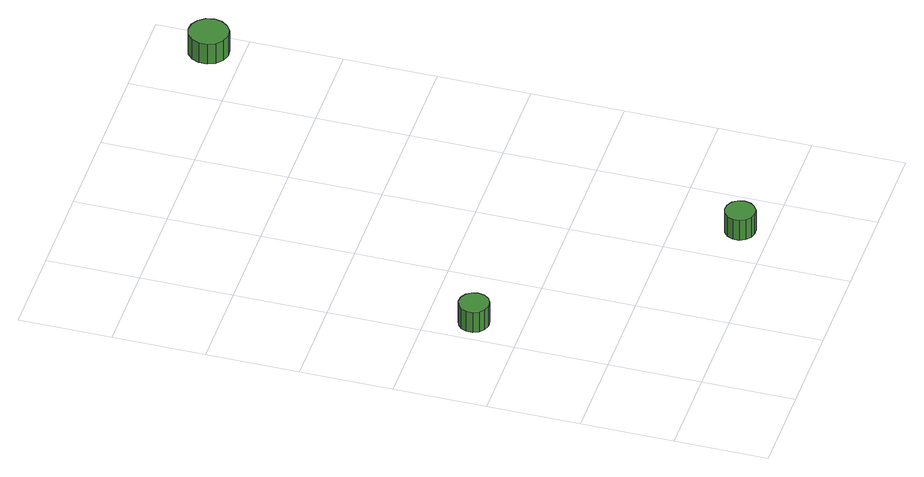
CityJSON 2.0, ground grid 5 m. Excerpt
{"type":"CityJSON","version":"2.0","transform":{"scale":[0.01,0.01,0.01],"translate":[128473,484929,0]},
"CityObjects":{
"tree1":{"type":"SolitaryVegetationObject","attributes":{"function":"something"},"geometry":[{"type":"MultiSurface","lod":"1","boundaries":[[[0,1,2,3,4,5,6,7,8,9,10,11,12,13,14]],[[15,16,17,18,19,20,21,22,23,24,25,26,27,28,29]],[[0,29,28,1]],[[1,28,27,2]],[[2,27,26,3]],[[3,26,25,4]],[[4,25,24,5]],[[5,24,23,6]],[[6,23,22,7]],[[7,22,21,8]],[[8,21,20,9]],[[9,20,19,10]],[[10,19,18,11]],[[11,18,17,12]],[[12,17,16,13]],[[13,16,15,14]],[[14,15,29,0]]]}]},
"tree2":{"type":"SolitaryVegetationObject","attributes":{"function":"something"},"geometry":[{"type":"MultiSurface","lod":"1","boundaries":[[[30,31,32,33,34,35,36,37,38,39,40,41,42,43,44]],[[45,46,47,48,49,50,51,52,53,54,55,56,57,58,59]],[[30,59,58,31]],[[31,58,57,32]],[[32,57,56,33]],[[33,56,55,34]],[[34,55,54,35]],[[35,54,53,36]],[[36,53,52,37]],[[37,52,51,38]],[[38,51,50,39]],[[39,50,49,40]],[[40,49,48,41]],[[41,48,47,42]],[[42,47,46,43]],[[43,46,45,44]],[[44,45,59,30]]]}]},
"tree3":{"type":"SolitaryVegetationObject","attributes":{"function":"something"},"geometry":[{"type":"MultiSurface","lod":"1","boundaries":[[[60,61,62,63,64,65,66,67,68,69,70,71,72,73,74]],[[75,76,77,78,79,80,81,82,83,84,85,86,87,88,89]],[[60,89,88,61]],[[61,88,87,62]],[[62,87,86,63]],[[63,86,85,64]],[[64,85,84,65]],[[65,84,83,66]],[[66,83,82,67]],[[67,82,81,68]],[[68,81,80,69]],[[69,80,79,70]],[[70,79,78,71]],[[71,78,77,72]],[[72,77,76,73]],[[73,76,75,74]],[[74,75,89,60]]]}]}
},
"vertices":[
[214,1255,166],[207,1288,166],[187,1315,166],[157,1332,166],[124,1336,166],[91,1325,166],[66,1303,166],[52,1272,166],[52,1238,166],[66,1207,166],[91,1184,166],[124,1174,166],[157,1177,166],[187,1194,166],[207,1222,166],[207,1222,37],[187,1194,37],[157,1177,37],[124,1174,37],[91,1184,37],[66,1207,37],[52,1238,37],[52,1272,37],[66,1303,37],[91,1325,37],[124,1336,37],[157,1332,37],[187,1315,37],[207,1288,37],[214,1255,37],
[1318,158,164],[1311,192,164],[1291,219,164],[1262,236,164],[1228,239,164],[1196,229,164],[1171,206,164],[1157,175,164],[1157,141,164],[1171,110,164],[1196,88,164],[1228,77,164],[1262,81,164],[1291,98,164],[1311,125,164],[1311,125,35],[1291,98,35],[1262,81,35],[1228,77,35],[1196,88,35],[1171,110,35],[1157,141,35],[1157,175,35],[1171,206,35],[1196,229,35],[1228,239,35],[1262,236,35],[1291,219,35],[1311,192,35],[1318,158,35],
[1980,3181,159],[1970,3225,159],[1944,3261,159],[1906,3283,159],[1862,3288,159],[1820,3274,159],[1787,3244,159],[1769,3204,159],[1769,3159,159],[1787,3119,159],[1820,3089,159],[1862,3075,159],[1906,3080,159],[1944,3102,159],[1970,3138,159],[1970,3138,30],[1944,3102,30],[1906,3080,30],[1862,3075,30],[1820,3089,30],[1787,3119,30],[1769,3159,30],[1769,3204,30],[1787,3244,30],[1820,3274,30],[1862,3288,30],[1906,3283,30],[1944,3261,30],[1970,3225,30],[1980,3181,30]
]}
